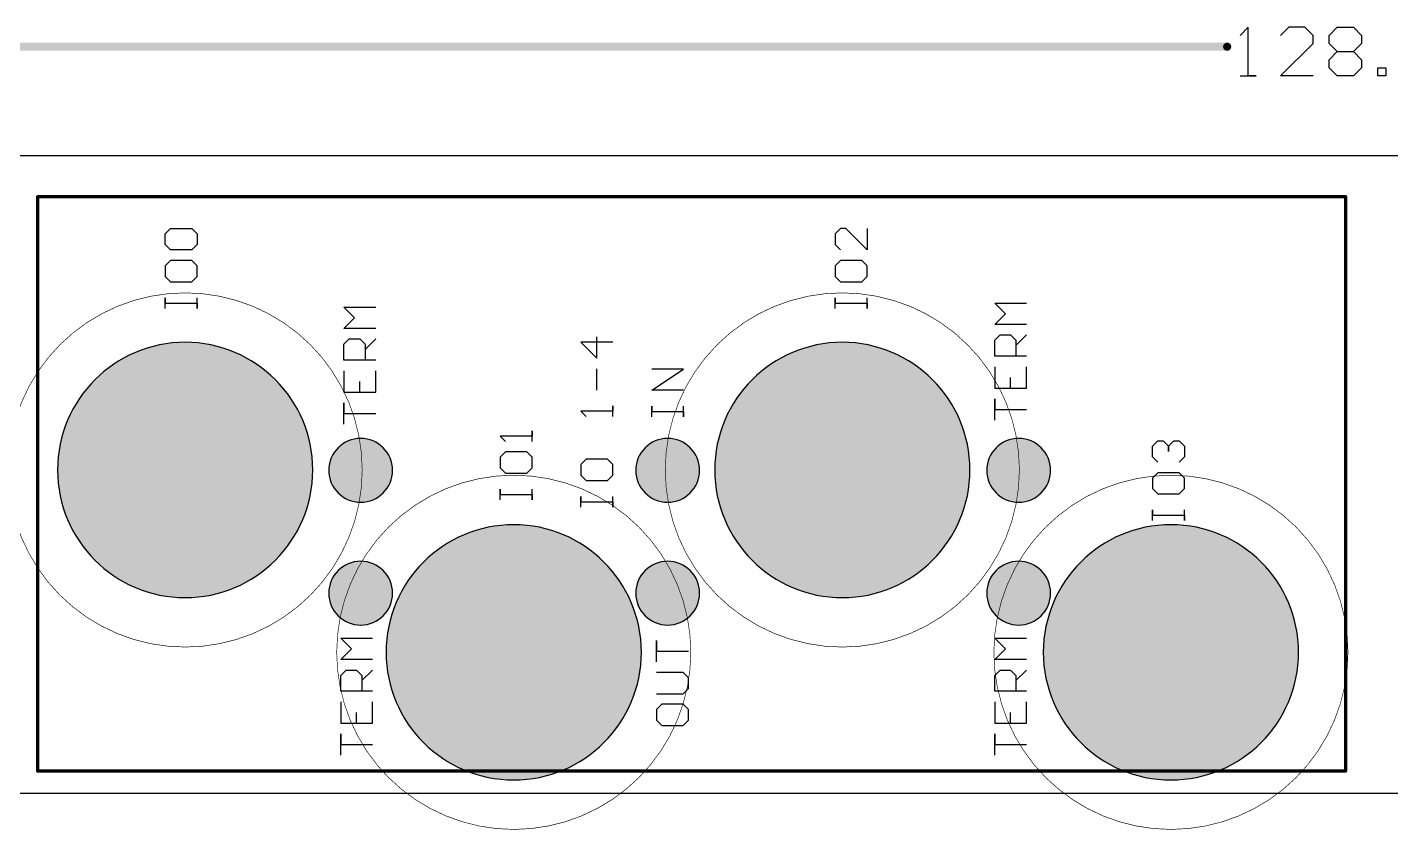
# Model space of a CAD drawing. Header units: millimetres. Extents: x 34 to 168, y 51 to 76.
# Drawn here: x 55.68 to 98.41, y 51.16 to 76.31 of the extents above; entities that cross this region are included whole.
import ezdxf

# ---------------------------------------------------------------- set-up
doc = ezdxf.new("R2010")
doc.units = ezdxf.units.MM
for name, color, linetype in [('Mechanical1', 6, 'Continuous'), ('Mechanical13', 56, 'Continuous'), ('MultiLayer', 9, 'Continuous'), ('PadHoleLayer', 156, 'Continuous'), ('TopOverlay', 2, 'Continuous')]:
    doc.layers.add(name, color=color, linetype=linetype)

msp = doc.modelspace()

# ---------------------------------------------------------------- linework, layer by layer
at = {"layer": 'Mechanical1'}
for p, q in [((93.947, 76.309), (93.693, 76.055)), ((93.947, 74.786), (93.947, 76.309)), ((95.217, 76.309), (94.963, 76.055)), ((95.725, 76.309), (95.217, 76.309)), ((95.979, 76.055), (95.725, 76.309)), ((96.486, 76.055), (96.74, 76.309)), ((96.74, 76.309), (97.248, 76.309)), ((97.248, 76.309), (97.502, 76.055)), ((94.963, 74.786), (95.979, 75.802)), ((95.979, 75.802), (95.979, 76.055)), ((96.486, 75.802), (96.486, 76.055)), ((96.74, 75.548), (96.486, 75.802)), ((97.502, 75.802), (97.248, 75.548)), ((97.502, 76.055), (97.502, 75.802)), ((96.486, 75.294), (96.74, 75.548)), ((96.486, 75.04), (96.486, 75.294)), ((96.74, 75.548), (97.248, 75.548)), ((97.248, 75.548), (97.502, 75.294)), ((97.502, 75.294), (97.502, 75.04)), ((96.74, 74.786), (96.486, 75.04)), ((97.502, 75.04), (97.248, 74.786)), ((98.01, 74.786), (98.01, 75.04)), ((98.01, 75.04), (98.264, 75.04)), ((98.264, 75.04), (98.264, 74.786)), ((93.693, 74.786), (94.201, 74.786)), ((94.201, 74.786), (93.947, 74.786)), ((95.979, 74.786), (94.963, 74.786)), ((97.248, 74.786), (96.74, 74.786)), ((98.264, 74.786), (98.01, 74.786))]:
    msp.add_line(p, q, dxfattribs=at)
at = {"layer": 'Mechanical1', "const_width": 0.254}
msp.add_lwpolyline([(33.962, 75.7), (93.287, 75.7)], dxfattribs=at)
at = {"layer": 'Mechanical1', "const_width": 0.127}
msp.add_lwpolyline([(93.223, 75.7, 1), (93.35, 75.7, 1)], format="xyb", close=True, dxfattribs=at)
at = {"layer": 'Mechanical1'}
for points in [[(33.962, 72.288), (162.362, 72.288)], [(33.962, 52.308), (162.362, 52.308)]]:
    msp.add_lwpolyline(points, dxfattribs=at)
for points in [[(64.624, 62.436, 1), (56.624, 62.436, 1)], [(85.224, 62.436, 1), (77.224, 62.436, 1)], [(67.125, 62.425, 1), (65.125, 62.425, 1)], [(76.75, 62.425, 1), (74.75, 62.425, 1)], [(87.75, 62.425, 1), (85.75, 62.425, 1)], [(56.624, 62.436, 1), (56.624, 62.436, 1)], [(64.624, 62.436, 1), (64.624, 62.436, 1)], [(65.125, 62.425, 1), (65.125, 62.425, 1)], [(67.125, 62.425, 1), (67.125, 62.425, 1)], [(74.75, 62.425, 1), (74.75, 62.425, 1)], [(76.75, 62.425, 1), (76.75, 62.425, 1)], [(77.224, 62.436, 1), (77.224, 62.436, 1)], [(85.224, 62.436, 1), (85.224, 62.436, 1)], [(85.75, 62.425, 1), (85.75, 62.425, 1)], [(87.75, 62.425, 1), (87.75, 62.425, 1)], [(74.924, 56.721, 1), (66.924, 56.721, 1)], [(95.524, 56.721, 1), (87.524, 56.721, 1)], [(67.125, 58.575, 1), (65.125, 58.575, 1)], [(76.75, 58.575, 1), (74.75, 58.575, 1)], [(87.75, 58.575, 1), (85.75, 58.575, 1)], [(65.125, 58.575, 1), (65.125, 58.575, 1)], [(67.125, 58.575, 1), (67.125, 58.575, 1)], [(74.75, 58.575, 1), (74.75, 58.575, 1)], [(76.75, 58.575, 1), (76.75, 58.575, 1)], [(85.75, 58.575, 1), (85.75, 58.575, 1)], [(87.75, 58.575, 1), (87.75, 58.575, 1)], [(66.924, 56.721, 1), (66.924, 56.721, 1)], [(74.924, 56.721, 1), (74.924, 56.721, 1)], [(87.524, 56.721, 1), (87.524, 56.721, 1)], [(95.524, 56.721, 1), (95.524, 56.721, 1)]]:
    msp.add_lwpolyline(points, format="xyb", close=True, dxfattribs=at)
at = {"layer": 'Mechanical13'}
for points, const_width in [([(66.174, 62.436, 1), (55.074, 62.436, 1)], 0.02), ([(86.774, 62.436, 1), (75.674, 62.436, 1)], 0.02), ([(66.169, 62.436, 1), (66.179, 62.436, 1)], 0.01), ([(75.669, 62.436, 1), (75.679, 62.436, 1)], 0.01), ([(86.769, 62.436, 1), (86.779, 62.436, 1)], 0.01), ([(76.474, 56.721, 1), (65.374, 56.721, 1)], 0.02), ([(97.074, 56.721, 1), (85.974, 56.721, 1)], 0.02), ([(65.369, 56.721, 1), (65.379, 56.721, 1)], 0.01), ([(76.469, 56.721, 1), (76.479, 56.721, 1)], 0.01), ([(85.969, 56.721, 1), (85.979, 56.721, 1)], 0.01), ([(97.069, 56.721, 1), (97.079, 56.721, 1)], 0.01)]:
    msp.add_lwpolyline(points, format="xyb", close=True, dxfattribs=dict(at, const_width=const_width))
at = {"layer": 'MultiLayer'}
for points, const_width in [([(58.874, 62.436, 1), (62.374, 62.436, 1)], 3.5), ([(79.474, 62.436, 1), (82.974, 62.436, 1)], 3.5), ([(65.625, 62.425, 1), (66.625, 62.425, 1)], 1), ([(75.25, 62.425, 1), (76.25, 62.425, 1)], 1), ([(86.25, 62.425, 1), (87.25, 62.425, 1)], 1), ([(69.174, 56.721, 1), (72.674, 56.721, 1)], 3.5), ([(89.774, 56.721, 1), (93.274, 56.721, 1)], 3.5), ([(65.625, 58.575, 1), (66.625, 58.575, 1)], 1), ([(75.25, 58.575, 1), (76.25, 58.575, 1)], 1), ([(86.25, 58.575, 1), (87.25, 58.575, 1)], 1)]:
    msp.add_lwpolyline(points, format="xyb", close=True, dxfattribs=dict(at, const_width=const_width))
at = {"layer": 'PadHoleLayer'}
for points, const_width in [([(58.624, 62.436, 1), (62.624, 62.436, 1)], 4), ([(79.224, 62.436, 1), (83.224, 62.436, 1)], 4), ([(65.625, 62.425, 1), (66.625, 62.425, 1)], 1), ([(75.25, 62.425, 1), (76.25, 62.425, 1)], 1), ([(86.25, 62.425, 1), (87.25, 62.425, 1)], 1), ([(68.924, 56.721, 1), (72.924, 56.721, 1)], 4), ([(89.524, 56.721, 1), (93.524, 56.721, 1)], 4), ([(65.625, 58.575, 1), (66.625, 58.575, 1)], 1), ([(75.25, 58.575, 1), (76.25, 58.575, 1)], 1), ([(86.25, 58.575, 1), (87.25, 58.575, 1)], 1)]:
    msp.add_lwpolyline(points, format="xyb", close=True, dxfattribs=dict(at, const_width=const_width))
at = {"layer": 'TopOverlay'}
for p, q in [((60, 69.833), (60.167, 69.999)), ((60, 69.499), (60, 69.833)), ((60.167, 69.999), (60.833, 69.999)), ((60.833, 69.999), (61, 69.833)), ((61, 69.833), (61, 69.499)), ((81.167, 69.999), (81, 69.833)), ((81, 69.833), (81, 69.499)), ((81.334, 69.999), (81.167, 69.999)), ((82, 69.333), (81.334, 69.999)), ((82, 69.999), (82, 69.333)), ((60.167, 69.333), (60, 69.499)), ((60.833, 69.333), (60.167, 69.333)), ((61, 69.499), (60.833, 69.333)), ((81, 69.499), (81.167, 69.333)), ((60.167, 69), (60, 68.833)), ((60, 68.833), (60, 68.5)), ((60.833, 69), (60.167, 69)), ((61, 68.833), (60.833, 69)), ((61, 68.5), (61, 68.833)), ((81.167, 69), (81, 68.833)), ((81, 68.833), (81, 68.5)), ((81.833, 69), (81.167, 69)), ((82, 68.833), (81.833, 69)), ((82, 68.5), (82, 68.833)), ((60, 68.5), (60.167, 68.333)), ((60.833, 68.333), (61, 68.5)), ((81, 68.5), (81.167, 68.333)), ((81.833, 68.333), (82, 68.5)), ((60.167, 68.333), (60.833, 68.333)), ((81.167, 68.333), (81.833, 68.333)), ((60, 67.5), (60, 67.833)), ((60, 67.833), (60, 67.667)), ((60, 67.667), (61, 67.667)), ((61, 67.5), (61, 67.833)), ((61, 67.667), (61, 67.5)), ((65.934, 67.207), (65.6, 67.54)), ((65.6, 67.54), (66.6, 67.54)), ((81, 67.5), (81, 67.833)), ((81, 67.833), (81, 67.667)), ((81, 67.667), (82, 67.667)), ((82, 67.5), (82, 67.833)), ((82, 67.667), (82, 67.5)), ((86.334, 67.332), (86, 67.665)), ((86, 67.665), (87, 67.665)), ((65.6, 66.874), (65.934, 67.207)), ((86, 66.999), (86.334, 67.332)), ((66.6, 66.874), (65.6, 66.874)), ((87, 66.999), (86, 66.999)), ((65.6, 66.374), (65.767, 66.541)), ((65.6, 65.874), (65.6, 66.374)), ((65.767, 66.541), (66.1, 66.541)), ((66.1, 66.541), (66.267, 66.374)), ((66.267, 66.208), (66.6, 66.541)), ((66.267, 66.374), (66.267, 65.874)), ((74.025, 66.44), (73.025, 66.44)), ((73.025, 66.44), (73.525, 65.94)), ((73.525, 65.94), (73.525, 66.607)), ((86, 66.499), (86.167, 66.666)), ((86, 65.999), (86, 66.499)), ((86.167, 66.666), (86.5, 66.666)), ((86.5, 66.666), (86.667, 66.499)), ((86.667, 66.333), (87, 66.666)), ((86.667, 66.499), (86.667, 65.999)), ((66.6, 65.874), (65.6, 65.874)), ((87, 65.999), (86, 65.999)), ((65.6, 65.541), (65.6, 64.875)), ((66.6, 64.875), (66.6, 65.541)), ((73.525, 64.94), (73.525, 65.607)), ((75.25, 64.933), (76.25, 65.6)), ((76.25, 65.6), (75.25, 65.6)), ((86, 65.666), (86, 65)), ((87, 65), (87, 65.666)), ((66.1, 64.875), (66.1, 65.208)), ((86, 65), (87, 65)), ((86.5, 65), (86.5, 65.333)), ((65.6, 64.875), (66.6, 64.875)), ((65.6, 63.875), (65.6, 64.541)), ((65.6, 64.541), (65.6, 64.208)), ((76.25, 64.933), (75.25, 64.933)), ((86, 64), (86, 64.666)), ((86, 64.666), (86, 64.333)), ((65.6, 64.208), (66.6, 64.208)), ((74.025, 64.274), (73.025, 64.274)), ((73.025, 64.274), (73.192, 64.107)), ((74.025, 64.107), (74.025, 64.441)), ((74.025, 64.441), (74.025, 64.274)), ((75.25, 64.1), (75.25, 64.433)), ((75.25, 64.433), (75.25, 64.267)), ((75.25, 64.267), (76.25, 64.267)), ((76.25, 64.1), (76.25, 64.433)), ((76.25, 64.267), (76.25, 64.1)), ((86, 64.333), (87, 64.333)), ((71.5, 63.499), (70.5, 63.499)), ((70.5, 63.499), (70.667, 63.333)), ((71.5, 63.333), (71.5, 63.666)), ((71.5, 63.666), (71.5, 63.499)), ((90.95, 63.183), (91.117, 63.349)), ((91.117, 63.349), (91.284, 63.349)), ((91.284, 63.349), (91.45, 63.183)), ((91.45, 63.183), (91.617, 63.349)), ((91.617, 63.349), (91.783, 63.349)), ((91.783, 63.349), (91.95, 63.183)), ((70.667, 63), (70.5, 62.833)), ((70.5, 62.833), (70.5, 62.5)), ((71.333, 63), (70.667, 63)), ((71.5, 62.833), (71.333, 63)), ((71.5, 62.5), (71.5, 62.833)), ((90.95, 62.849), (90.95, 63.183)), ((91.117, 62.683), (90.95, 62.849)), ((91.45, 63.183), (91.45, 63.016)), ((91.45, 63.016), (91.45, 63.183)), ((91.95, 62.849), (91.783, 62.683)), ((91.95, 63.183), (91.95, 62.849)), ((70.5, 62.5), (70.667, 62.333)), ((71.333, 62.333), (71.5, 62.5)), ((73.192, 62.775), (73.025, 62.608)), ((73.025, 62.608), (73.025, 62.275)), ((73.858, 62.775), (73.192, 62.775)), ((74.025, 62.608), (73.858, 62.775)), ((74.025, 62.275), (74.025, 62.608)), ((70.667, 62.333), (71.333, 62.333)), ((73.025, 62.275), (73.192, 62.108)), ((73.192, 62.108), (73.858, 62.108)), ((73.858, 62.108), (74.025, 62.275)), ((91.117, 62.35), (90.95, 62.183)), ((90.95, 62.183), (90.95, 61.85)), ((91.783, 62.35), (91.117, 62.35)), ((91.95, 62.183), (91.783, 62.35)), ((91.95, 61.85), (91.95, 62.183)), ((70.5, 61.5), (70.5, 61.833)), ((70.5, 61.833), (70.5, 61.667)), ((70.5, 61.667), (71.5, 61.667)), ((71.5, 61.5), (71.5, 61.833)), ((71.5, 61.667), (71.5, 61.5)), ((73.025, 61.275), (73.025, 61.608)), ((73.025, 61.608), (73.025, 61.442)), ((74.025, 61.275), (74.025, 61.608)), ((90.95, 61.85), (91.117, 61.683)), ((91.117, 61.683), (91.783, 61.683)), ((91.783, 61.683), (91.95, 61.85)), ((73.025, 61.442), (74.025, 61.442)), ((74.025, 61.442), (74.025, 61.275)), ((90.95, 60.85), (90.95, 61.183)), ((90.95, 61.183), (90.95, 61.017)), ((91.95, 60.85), (91.95, 61.183)), ((90.95, 61.017), (91.95, 61.017)), ((91.95, 61.017), (91.95, 60.85)), ((65.834, 56.832), (65.5, 57.165)), ((65.5, 57.165), (66.5, 57.165)), ((75.4, 56.424), (75.4, 57.091)), ((75.4, 57.091), (75.4, 56.758)), ((86.334, 56.832), (86, 57.165)), ((86, 57.165), (87, 57.165)), ((65.5, 56.499), (65.834, 56.832)), ((66.5, 56.499), (65.5, 56.499)), ((75.4, 56.758), (76.4, 56.758)), ((86, 56.499), (86.334, 56.832)), ((87, 56.499), (86, 56.499)), ((65.5, 55.999), (65.667, 56.166)), ((65.5, 55.499), (65.5, 55.999)), ((65.667, 56.166), (66, 56.166)), ((66, 56.166), (66.167, 55.999)), ((66.167, 55.833), (66.5, 56.166)), ((66.167, 55.999), (66.167, 55.499)), ((76.233, 56.091), (75.4, 56.091)), ((76.4, 55.925), (76.233, 56.091)), ((86, 55.999), (86.167, 56.166)), ((86, 55.499), (86, 55.999)), ((86.167, 56.166), (86.5, 56.166)), ((86.5, 56.166), (86.667, 55.999)), ((86.667, 55.833), (87, 56.166)), ((86.667, 55.999), (86.667, 55.499)), ((76.233, 55.425), (76.4, 55.591)), ((76.4, 55.591), (76.4, 55.925)), ((66.5, 55.499), (65.5, 55.499)), ((65.5, 55.166), (65.5, 54.5)), ((66.5, 54.5), (66.5, 55.166)), ((75.4, 55.425), (76.233, 55.425)), ((87, 55.499), (86, 55.499)), ((86, 55.166), (86, 54.5)), ((87, 54.5), (87, 55.166)), ((66, 54.5), (66, 54.833)), ((75.567, 55.091), (75.4, 54.925)), ((75.4, 54.925), (75.4, 54.592)), ((76.233, 55.091), (75.567, 55.091)), ((76.4, 54.925), (76.233, 55.091)), ((76.4, 54.592), (76.4, 54.925)), ((86.5, 54.5), (86.5, 54.833)), ((65.5, 54.5), (66.5, 54.5)), ((75.4, 54.592), (75.567, 54.425)), ((75.567, 54.425), (76.233, 54.425)), ((76.233, 54.425), (76.4, 54.592)), ((86, 54.5), (87, 54.5)), ((65.5, 53.5), (65.5, 54.166)), ((65.5, 54.166), (65.5, 53.833)), ((86, 53.5), (86, 54.166)), ((86, 54.166), (86, 53.833)), ((65.5, 53.833), (66.5, 53.833)), ((86, 53.833), (87, 53.833))]:
    msp.add_line(p, q, dxfattribs=at)
at = {"layer": 'TopOverlay', "const_width": 0.1}
for points in [[(56, 53), (56, 71)], [(56, 71), (97, 71)], [(97, 53), (97, 71)], [(56, 53), (96, 53)], [(96, 53), (97, 53)]]:
    msp.add_lwpolyline(points, dxfattribs=at)
at = {"layer": 'TopOverlay', "const_width": 0.05}
for points in [[(55.975, 71, 1), (56.025, 71, 1)], [(55.975, 71, 1), (56.025, 71, 1)], [(96.975, 71, 1), (97.025, 71, 1)], [(96.975, 71, 1), (97.025, 71, 1)], [(55.975, 53, 1), (56.025, 53, 1)], [(55.975, 53, 1), (56.025, 53, 1)], [(95.975, 53, 1), (96.025, 53, 1)], [(95.975, 53, 1), (96.025, 53, 1)], [(96.975, 53, 1), (97.025, 53, 1)], [(96.975, 53, 1), (97.025, 53, 1)]]:
    msp.add_lwpolyline(points, format="xyb", close=True, dxfattribs=at)

doc.saveas('drawing.dxf')
